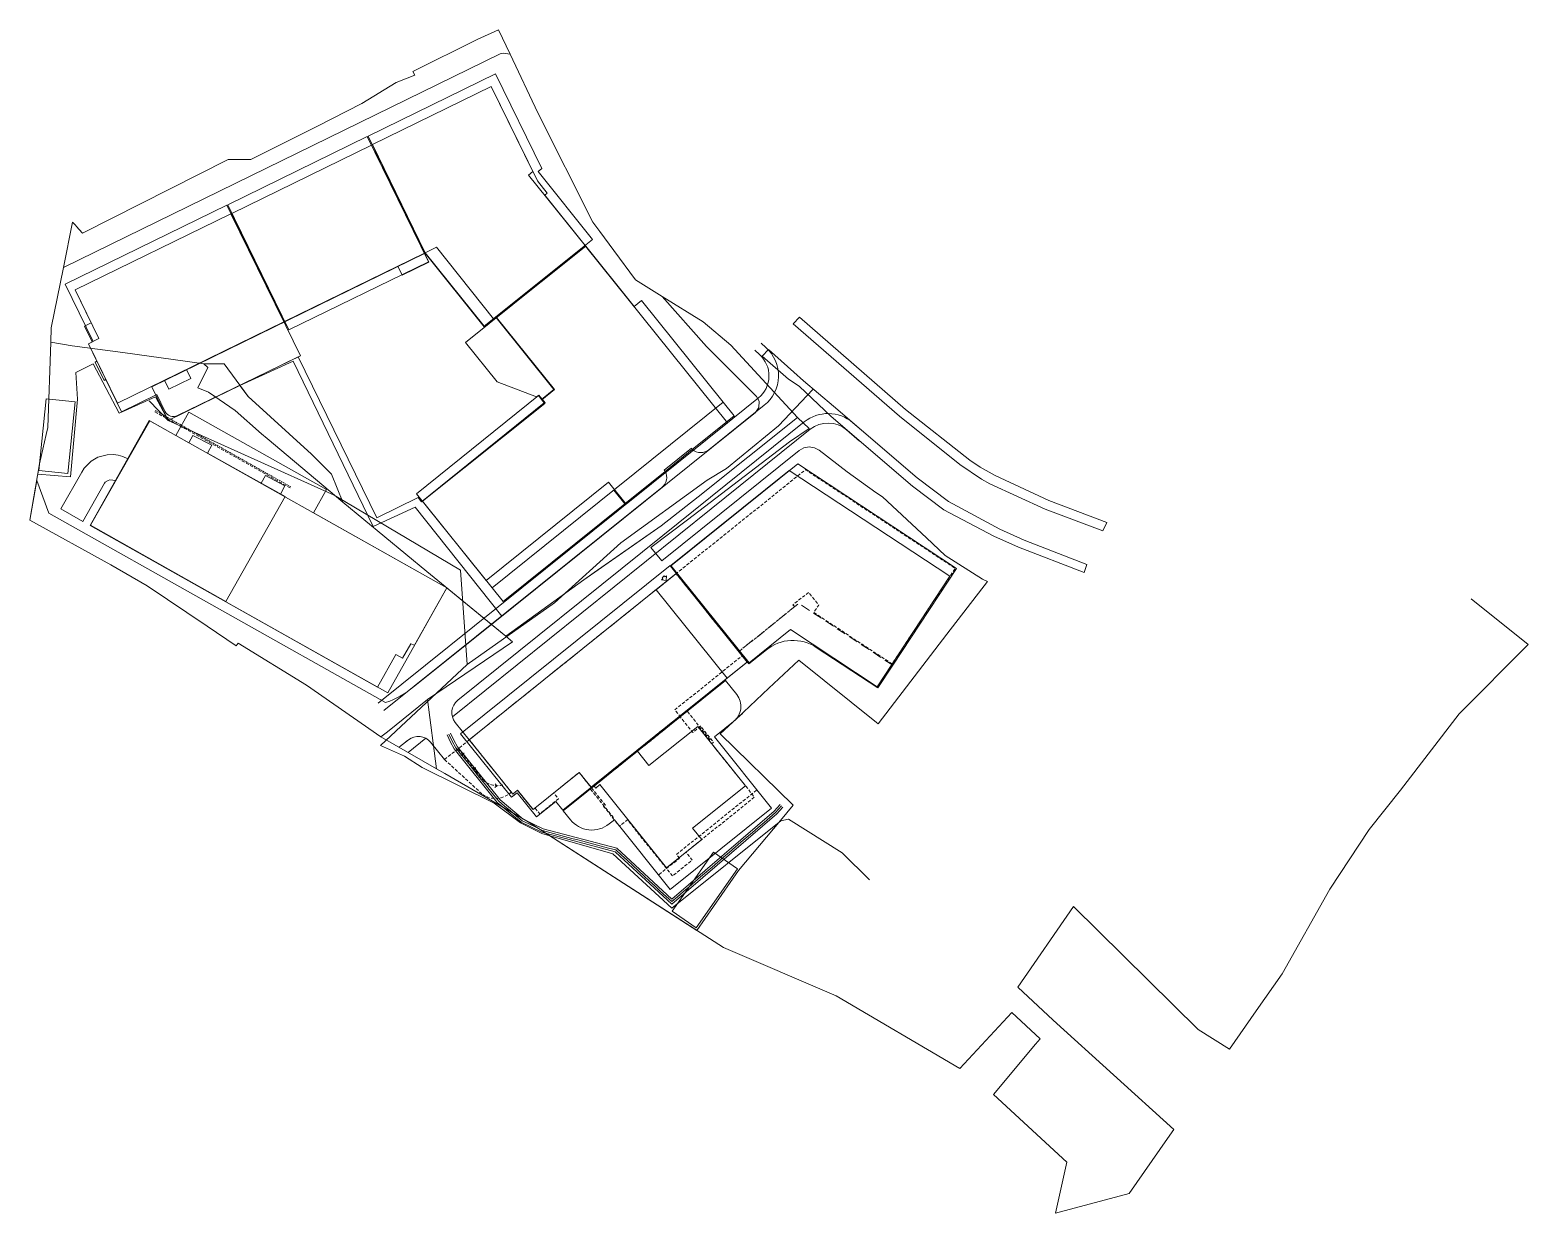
# Model space of a CAD drawing. Header units: metres. Extents: x 7511863 to 7512099, y 4692231 to 4692418.
import ezdxf

# ---------------------------------------------------------------- set-up
doc = ezdxf.new("R2010")
doc.units = ezdxf.units.M
for name, pattern in [('DASHED', [0.75, 0.5, -0.25]), ('DASHED2', [0.375, 0.25, -0.125]), ('Long Dashed', [2645.833254, 1587.499976, -1058.333278])]:
    doc.linetypes.add(name, pattern=pattern)
doc.layers.get('0').update_dxf_attribs({"lineweight": 0})
for name, color, linetype, lineweight in [('0_Pen_No__8', 14, 'Continuous', 0), ('2D Drafting - General_Pen_No__101', 252, 'Continuous', 0), ('2D Drafting - General_Pen_No__102', 254, 'Continuous', 0), ('2D Drafting - General_Pen_No__75', 6, 'Continuous', 0), ('A - Bodrumi -1 Polyline_Pen_No__23', 103, 'Continuous', 0), ('A - Bodrumi -2 Polyline_Pen_No__75', 4, 'Continuous', 0), ('A - Fill zone_Pen_No__2', 8, 'Continuous', 0), ('A - Kati karakteristik polyline_Pen_No__8', 5, 'Continuous', 0), ('A - Parcelat_Pen_No__102', 254, 'Continuous', 0), ('A - Perdhesa Polyine_Pen_No__6', 1, 'Continuous', 0), ('A - Zonimi_Pen_No__161', 251, 'Continuous', 0), ('asslllallti betimi', 5, 'Continuous', 0), ('Drawing & Figure_Pen_No__102', 254, 'Continuous', 0), ('Drawing & Figure_Pen_No__2', 8, 'Continuous', 0), ('Drawing & Figure_Pen_No__5', 161, 'Continuous', 0), ('Drawing & Figure_Pen_No__7', 7, 'Continuous', 0), ('Drawing & Figure_Pen_No__82', 253, 'Continuous', 0), ('leja xeni', 1, 'Continuous', 0), ('llg betimi themelet', 97, 'Continuous', 0), ('Muret', 7, 'Continuous', 0), ('objekti -xeni muri', 4, 'Continuous', 0), ('objekti xeni terasa', 237, 'Continuous', 0), ('Parcela Baze', 7, 'Continuous', 0), ('Parcela Fqinje', 251, 'Continuous', 0), ('pilotat ri betimi projekt pl', 14, 'Continuous', 0), ('profili', 210, 'Continuous', 0), ('rregullimi', 1, 'Continuous', 0), ('Themel pllaka o3 ferizaj', 30, 'Continuous', 0), ('vija e lejes ndertimore', 3, 'Continuous', 0)]:
    doc.layers.add(name, color=color, linetype=linetype, lineweight=lineweight)

msp = doc.modelspace()

# ---------------------------------------------------------------- linework, layer by layer
at = {"color": 1}
for points in [[(7511864.23, 4692348.59), (7511868.79, 4692348.14), (7511869.93, 4692359.46), (7511865.37, 4692359.91)], [(7511964.24, 4692279.01), (7511967.99, 4692276.38), (7511974.52, 4692285.7), (7511970.76, 4692288.32)]]:
    msp.add_lwpolyline(points, close=True, dxfattribs=at)
at = {"layer": '0_Pen_No__8', "color": 14, "linetype": 'ByBlock', "flags": 128}
msp.add_lwpolyline([(7511951.9, 4692332.48), (7511950.25, 4692331.33), (7511937.96, 4692322.42), (7511939.02, 4692321.55), (7511925.6, 4692312.43), (7511927.02, 4692301.51), (7511928.33, 4692300.75), (7511941.46, 4692293.1), (7511951.12, 4692286.89), (7511968.09, 4692275.96), (7511974.71, 4692285.41), (7511981.33, 4692293.35), (7511983.33, 4692295.73), (7511971.82, 4692307.01), (7511974.51, 4692309.47), (7511975.33, 4692310.25)], dxfattribs=at)
at = {"layer": '2D Drafting - General_Pen_No__101', "color": 252, "linetype": 'Continuous', "flags": 128}
msp.add_lwpolyline([(7511982.72, 4692348.61), (7511964.02, 4692333.58), (7511976.36, 4692318.22), (7511982.89, 4692323.47), (7511996.59, 4692314.45), (7512008.08, 4692331.91)], close=True, dxfattribs=at)
at = {"layer": '2D Drafting - General_Pen_No__102', "color": 254, "linetype": 'DASHED'}
for points in [[(7511932.17, 4692306.08), (7511928.28, 4692302.95), (7511934.27, 4692297.46, 0.359988), (7511938.81, 4692297.82)], [(7511930.42, 4692304.67), (7511934.31, 4692299.83, 0.328425), (7511937.79, 4692299.09)]]:
    msp.add_lwpolyline(points, format="xyb", dxfattribs=at)
at = {"layer": '2D Drafting - General_Pen_No__102', "color": 254, "linetype": 'Continuous'}
for points in [[(7511931.26, 4692303.63), (7511931.3, 4692304.03)], [(7511931.26, 4692303.63), (7511930.86, 4692303.67)], [(7511933.14, 4692301.28), (7511933.19, 4692301.68)], [(7511933.14, 4692301.28), (7511932.75, 4692301.32)], [(7511936.52, 4692298.83), (7511936.23, 4692298.55)], [(7511936.52, 4692298.83), (7511936.25, 4692299.12)]]:
    msp.add_lwpolyline(points, dxfattribs=at)
at = {"layer": '2D Drafting - General_Pen_No__75', "color": 6, "linetype": 'DASHED'}
for points in [[(7511970.23, 4692306.05), (7511966.59, 4692310.58)], [(7511954.94, 4692293.78), (7511951.31, 4692298.3)], [(7511962.16, 4692284.79), (7511965.36, 4692287.36), (7511964.88, 4692287.95), (7511977.59, 4692298.16)]]:
    msp.add_lwpolyline(points, dxfattribs=at)
at = {"layer": 'A - Bodrumi -1 Polyline_Pen_No__23', "linetype": 'Continuous'}
for points in [[(7511916.22, 4692401.42), (7511925.22, 4692383), (7511934.52, 4692371.38), (7511951.63, 4692385.09), (7511943.04, 4692395.82), (7511943.65, 4692396.31), (7511936.34, 4692411.25)], [(7511903.03, 4692372.15), (7511925.09, 4692382.93), (7511916.74, 4692400), (7511894.69, 4692389.22)], [(7511902.89, 4692372.09), (7511876.61, 4692359.24), (7511872.03, 4692368.63), (7511873.69, 4692369.44), (7511869.93, 4692377.13), (7511894.55, 4692389.16)]]:
    msp.add_lwpolyline(points, close=True, dxfattribs=at)
at = {"layer": 'A - Bodrumi -2 Polyline_Pen_No__75', "linetype": 'Continuous'}
msp.add_lwpolyline([(7511903.69, 4692370.8), (7511925.74, 4692381.58), (7511916.08, 4692401.35), (7511894.03, 4692390.57)], close=True, dxfattribs=at)
msp.add_lwpolyline([(7511905.51, 4692366.74), (7511886.12, 4692357.27, -0.414214), (7511884.12, 4692357.96), (7511882.82, 4692360.61), (7511877.27, 4692357.89), (7511872.03, 4692368.63), (7511872.79, 4692369), (7511868.38, 4692378.03), (7511893.89, 4692390.5)], format="xyb", close=True, dxfattribs=at)
at = {"layer": 'A - Bodrumi -2 Polyline_Pen_No__75', "linetype": 'Continuous', "elevation": 617.94}
msp.add_lwpolyline([(7511925.2, 4692382.93), (7511882.03, 4692361.83), (7511884.62, 4692356.53), (7511905.15, 4692366.56), (7511917.57, 4692341.15), (7511924.12, 4692344.35), (7511924.65, 4692343.68), (7511944.02, 4692359.29), (7511943.59, 4692359.82), (7511945.54, 4692361.39), (7511936.39, 4692372.82), (7511934.52, 4692371.31)], close=True, dxfattribs=at)
at = {"layer": 'A - Bodrumi -2 Polyline_Pen_No__75', "linetype": 'Continuous', "elevation": 618.11}
msp.add_lwpolyline([(7511944.09, 4692359.21), (7511924.82, 4692343.74), (7511934.84, 4692331.25), (7511954.15, 4692346.76), (7511956.93, 4692343.3), (7511972.94, 4692356.16), (7511950.55, 4692384.04), (7511931.61, 4692368.8), (7511936.56, 4692362.6), (7511942.78, 4692360.22), (7511943.16, 4692360.52), (7511944.16, 4692359.27), (7511944.09, 4692359.21)], dxfattribs=at)
at = {"layer": 'A - Fill zone_Pen_No__2', "color": 8, "linetype": 'Continuous', "flags": 128}
msp.add_lwpolyline([(7511961.68, 4692329.78), (7511964.84, 4692332.32), (7511976.05, 4692318.36), (7511972.89, 4692315.83)], close=True, dxfattribs=at)
at = {"layer": 'A - Kati karakteristik polyline_Pen_No__8', "linetype": 'Continuous'}
for points in [[(7511925.22, 4692383), (7511926.99, 4692383.86), (7511936.02, 4692372.58), (7511950.46, 4692384.15), (7511944.09, 4692392.11), (7511944.48, 4692392.42), (7511942.94, 4692394.34), (7511935.65, 4692409.25), (7511916.88, 4692400.07)], [(7511903.03, 4692372.15), (7511920.91, 4692380.89), (7511921.61, 4692379.45), (7511925.79, 4692381.49), (7511916.74, 4692400), (7511894.69, 4692389.22)], [(7511876.61, 4692359.24), (7511884.03, 4692362.86), (7511884.73, 4692361.43), (7511888.23, 4692363.14), (7511887.53, 4692364.58), (7511902.89, 4692372.09), (7511894.55, 4692389.16), (7511869.93, 4692377.13), (7511872.48, 4692371.91), (7511871.4, 4692371.39), (7511872.61, 4692368.92), (7511872.03, 4692368.63), (7511873.39, 4692365.85), (7511873.12, 4692365.71), (7511874.52, 4692362.84), (7511874.79, 4692362.97)]]:
    msp.add_lwpolyline(points, close=True, dxfattribs=at)
at = {"layer": 'A - Parcelat_Pen_No__102', "color": 254, "linetype": 'Long Dashed', "flags": 128}
msp.add_lwpolyline([(7511968.09, 4692275.96), (7511974.71, 4692285.41), (7511981.33, 4692293.35), (7511983.33, 4692295.73), (7511971.82, 4692307.01), (7511974.51, 4692309.47), (7511979.51, 4692314.21), (7511984.22, 4692318.67), (7511996.48, 4692308.81), (7511996.73, 4692308.59), (7512007.6, 4692322.74), (7512014, 4692331.06), (7512013.22, 4692331.47), (7512007.31, 4692335.19), (7512004.36, 4692337.95), (7511997.43, 4692344.43), (7511996.38, 4692345.13), (7511991.84, 4692348.39), (7511987.41, 4692351.8), (7511986.67, 4692352.2), (7511985.84, 4692352.34), (7511985.01, 4692352.19), (7511984.28, 4692351.78), (7511962.6, 4692334.36), (7511960.84, 4692336.46), (7511966.63, 4692340.81), (7511982.77, 4692353.15), (7511985.85, 4692355.25), (7511984.02, 4692356.97), (7511968.34, 4692344.46), (7511962.5, 4692339.88), (7511950.25, 4692331.33), (7511937.96, 4692322.42), (7511939.02, 4692321.55), (7511925.6, 4692312.43), (7511927.02, 4692301.51), (7511928.33, 4692300.75), (7511941.46, 4692293.1), (7511951.12, 4692286.89)], close=True, dxfattribs=at)
at = {"layer": 'A - Perdhesa Polyine_Pen_No__6', "linetype": 'Continuous'}
for points in [[(7511916.88, 4692400.07), (7511925.22, 4692383), (7511934.52, 4692371.38), (7511950.46, 4692384.15), (7511941.55, 4692395.27), (7511942.22, 4692395.81), (7511935.65, 4692409.25)], [(7511916.88, 4692400.07), (7511925.22, 4692383), (7511934.52, 4692371.38), (7511950.46, 4692384.15), (7511941.55, 4692395.27), (7511942.22, 4692395.81), (7511935.65, 4692409.25)], [(7511903.03, 4692372.15), (7511925.09, 4692382.93), (7511916.74, 4692400), (7511894.69, 4692389.22)], [(7511903.03, 4692372.15), (7511925.09, 4692382.93), (7511916.74, 4692400), (7511894.69, 4692389.22)], [(7511902.89, 4692372.09), (7511876.62, 4692359.24), (7511872.03, 4692368.63), (7511873.69, 4692369.44), (7511869.93, 4692377.13), (7511894.55, 4692389.16)]]:
    msp.add_lwpolyline(points, close=True, dxfattribs=at)
at = {"layer": 'A - Perdhesa Polyine_Pen_No__6', "linetype": 'Continuous', "elevation": 618.1}
msp.add_lwpolyline([(7511902.89, 4692372.09), (7511876.62, 4692359.24), (7511872.03, 4692368.63), (7511873.69, 4692369.44), (7511869.93, 4692377.13), (7511894.55, 4692389.16)], close=True, dxfattribs=at)
at = {"layer": 'A - Zonimi_Pen_No__161', "color": 251, "linetype": 'Continuous', "flags": 128}
msp.add_lwpolyline([(7511962.53, 4692331.32), (7511963.25, 4692331.25), (7511963.32, 4692331.97), (7511963.1, 4692331.79), (7511962.97, 4692331.96), (7511962.62, 4692331.68), (7511962.75, 4692331.51)], close=True, dxfattribs=at)
at = {"layer": 'asslllallti betimi', "color": 5, "linetype": 'Continuous', "flags": 128}
for points in [[(7511967.42, 4692351.95, 0.36859), (7511970.01, 4692351.87), (7511978.77, 4692358.9, 0.463122), (7511979.02, 4692368.05), (7511978.28, 4692368.71)], [(7511967.57, 4692351.83), (7511977.83, 4692360.07, 0.463122), (7511978.01, 4692366.93), (7511977.28, 4692367.59)], [(7511962.77, 4692338.35), (7511985.08, 4692356.28, -0.360659), (7511992.74, 4692356.16), (7511994.8, 4692354.4)], [(7511970.39, 4692342.54), (7511986.02, 4692355.11, -0.360659), (7511991.77, 4692355.02), (7511993.82, 4692353.26)], [(7511963.1, 4692348.47, -0.367312), (7511962.61, 4692345.93), (7511918.71, 4692310.68)], [(7511932.17, 4692306.08), (7511929.98, 4692308.81, -0.414212), (7511930.37, 4692312.33), (7511931.75, 4692313.44)], [(7511928.28, 4692302.95), (7511926.08, 4692305.68, 0.414212), (7511922.57, 4692306.06), (7511921.18, 4692304.95)]]:
    msp.add_lwpolyline(points, format="xyb", dxfattribs=at)
for points in [[(7511963.18, 4692348.31), (7511917.77, 4692311.85)], [(7511970.39, 4692342.54), (7511929.52, 4692309.72)], [(7511962.77, 4692338.35), (7511930.37, 4692312.33)], [(7511925.3, 4692306.33), (7511922.51, 4692304.09)], [(7511922.58, 4692306.07), (7511922.24, 4692305.79)]]:
    msp.add_lwpolyline(points, dxfattribs=at)
at = {"layer": 'Drawing & Figure_Pen_No__102', "color": 254, "linetype": 'Long Dashed', "flags": 128}
msp.add_lwpolyline([(7512090.4, 4692328.33), (7512099.37, 4692321.11), (7512088.47, 4692310.15), (7512079.23, 4692298.12), (7512074.26, 4692291.93), (7512068.06, 4692282.5), (7512060.54, 4692269.09), (7512056.44, 4692263.27), (7512052.22, 4692257.2), (7512047.3, 4692260.3), (7512027.58, 4692279.73), (7512018.78, 4692266.98), (7512024.36, 4692261.8), (7512043.43, 4692244.53), (7512042.43, 4692243.09), (7512036.41, 4692234.41), (7512024.73, 4692231.33), (7512026.54, 4692239.37), (7512014.95, 4692250.06), (7512021.6, 4692257.99), (7512022.31, 4692258.85), (7512017.87, 4692262.99), (7512009.67, 4692254.17), (7511990.14, 4692265.63), (7511972.31, 4692273.25), (7511941.46, 4692293.1), (7511928.33, 4692300.75), (7511927.02, 4692301.51), (7511918.21, 4692306.55), (7511919.27, 4692307.31), (7511925.6, 4692312.43), (7511939.02, 4692321.55), (7511937.96, 4692322.42), (7511950.25, 4692331.33), (7511962.5, 4692339.88), (7511968.34, 4692344.46), (7511984.02, 4692356.97), (7511985.85, 4692355.25)], dxfattribs=at)
at = {"layer": 'Drawing & Figure_Pen_No__2', "color": 8, "linetype": 'Continuous', "flags": 128}
for points in [[(7512032.23, 4692339.07), (7512023.12, 4692342.52), (7512014.39, 4692346.52), (7512013.08, 4692347.26), (7512009.66, 4692349.56), (7512000.14, 4692357.17), (7511983.35, 4692371.79), (7511984.33, 4692372.81), (7512001.08, 4692358.26), (7512011.22, 4692350.23), (7512012.83, 4692349.11), (7512015.2, 4692347.83), (7512023.72, 4692343.88), (7512032.86, 4692340.4)], [(7512029.69, 4692333.75), (7512029.27, 4692332.51), (7512018.91, 4692336.48), (7512015.04, 4692338.22), (7512007.12, 4692342.39), (7512002.15, 4692346.14), (7511989.31, 4692357.11), (7511984.28, 4692361.93), (7511982.59, 4692363.02), (7511978.44, 4692366.69), (7511979.44, 4692367.72), (7511983.42, 4692364.13), (7511984.97, 4692362.75), (7511989.67, 4692358.79), (7512002.93, 4692347.45), (7512007.88, 4692343.69), (7512015.95, 4692339.36), (7512019.8, 4692337.62)]]:
    msp.add_lwpolyline(points, close=True, dxfattribs=at)
at = {"layer": 'Drawing & Figure_Pen_No__5', "color": 161, "linetype": 'Continuous', "flags": 128}
msp.add_lwpolyline([(7511967.4, 4692351.94), (7511967.25, 4692352.13)], dxfattribs=at)
msp.add_lwpolyline([(7511967.4, 4692351.94), (7511967.25, 4692352.13)], dxfattribs=at)
at = {"layer": 'Drawing & Figure_Pen_No__7', "color": 7, "linetype": 'Continuous', "flags": 128}
for points in [[(7511972.27, 4692359.4), (7511974.01, 4692357.23)], [(7511967.4, 4692351.94), (7511974.01, 4692357.23)], [(7511962.95, 4692348.66), (7511967.25, 4692352.13)], [(7511962.95, 4692348.66), (7511967.25, 4692352.13)], [(7511956.73, 4692343.33), (7511963.1, 4692348.47)], [(7511963.1, 4692348.47), (7511962.95, 4692348.66)], [(7511963.1, 4692348.47), (7511962.95, 4692348.66)], [(7511956.73, 4692343.33), (7511955, 4692345.49)], [(7511937.51, 4692327.93), (7511935.78, 4692330.09)]]:
    msp.add_lwpolyline(points, dxfattribs=at)
at = {"layer": 'Drawing & Figure_Pen_No__82', "color": 253, "linetype": 'Continuous', "flags": 128}
for points in [[(7511935.78, 4692330.09), (7511972.27, 4692359.4), (7511959.39, 4692375.44), (7511958.22, 4692374.51), (7511950.57, 4692384.05), (7511936.5, 4692372.76), (7511945.65, 4692361.38), (7511943.64, 4692359.77), (7511943.12, 4692360.43), (7511923.85, 4692344.94)], [(7511935.52, 4692301.91), (7511939.06, 4692297.51), (7511939.8, 4692298.1), (7511942.25, 4692295.06), (7511949.54, 4692300.91), (7511951.41, 4692298.58), (7511958.65, 4692304.39), (7511961.39, 4692306.59), (7511963.95, 4692308.64), (7511965.31, 4692309.74), (7511976.05, 4692318.36), (7511964.84, 4692332.32), (7511932.17, 4692306.08)], [(7511951.9, 4692298.77), (7511952.15, 4692298.46), (7511952.81, 4692298.99), (7511963.35, 4692285.87), (7511968.9, 4692290.33), (7511967.45, 4692292.13), (7511975.78, 4692298.82), (7511972.83, 4692302.5), (7511968.25, 4692308.19), (7511960.56, 4692302.01), (7511958.74, 4692304.27), (7511952.56, 4692299.3)]]:
    msp.add_lwpolyline(points, close=True, dxfattribs=at)
for points in [[(7511972.27, 4692359.4), (7511974.01, 4692357.23)], [(7511967.4, 4692351.94), (7511974.01, 4692357.23)], [(7511967.4, 4692351.94), (7511963.1, 4692348.47)], [(7511937.51, 4692327.93), (7511956.73, 4692343.33), (7511963.1, 4692348.47)]]:
    msp.add_lwpolyline(points, dxfattribs=at)
at = {"layer": 'Drawing & Figure_Pen_No__82', "color": 253, "linetype": 'DASHED', "flags": 128}
for points in [[(7511964.96, 4692332.41), (7511974.85, 4692320.09), (7511983.55, 4692327.08), (7511983.3, 4692327.39), (7511985.75, 4692329.36), (7511987.36, 4692327.36), (7511986.59, 4692326.18), (7511998.95, 4692318.05), (7512008.91, 4692333.16), (7511985.27, 4692348.73)], [(7511952.95, 4692299.81), (7511951.41, 4692298.58), (7511949.54, 4692300.91), (7511945.52, 4692297.69), (7511946.27, 4692296.75), (7511943.31, 4692294.37), (7511942.56, 4692295.31), (7511942.25, 4692295.06), (7511939.8, 4692298.1), (7511939.06, 4692297.51), (7511932.17, 4692306.08), (7511964.84, 4692332.32), (7511975.27, 4692319.34), (7511964.63, 4692310.79), (7511965.41, 4692309.82)], [(7511965.31, 4692309.54), (7511965.5, 4692309.7), (7511967.48, 4692307.24), (7511968.72, 4692308.24), (7511970.76, 4692305.71), (7511970.45, 4692305.46), (7511977.22, 4692297.02), (7511966.39, 4692288.32), (7511967.39, 4692287.07), (7511964.27, 4692284.56), (7511957.15, 4692293.43), (7511955.9, 4692292.43), (7511953.4, 4692295.55), (7511953.67, 4692295.77), (7511951.51, 4692298.46)]]:
    msp.add_lwpolyline(points, close=True, dxfattribs=at)
at = {"layer": 'leja xeni', "flags": 128}
msp.add_lwpolyline([(7511881.64, 4692356.48), (7511872.33, 4692339.92), (7511917.71, 4692314.41), (7511920.6, 4692319.56), (7511921.64, 4692318.97), (7511922.97, 4692321.23), (7511923.53, 4692321), (7511928.63, 4692330.07)], close=True, dxfattribs=at)
msp.add_lwpolyline([(7511881.64, 4692356.48), (7511872.33, 4692339.92), (7511917.71, 4692314.41), (7511920.6, 4692319.56), (7511921.64, 4692318.97), (7511922.97, 4692321.23), (7511923.53, 4692321), (7511928.63, 4692330.07)], close=True, dxfattribs=at)
at = {"layer": 'llg betimi themelet', "linetype": 'Continuous', "elevation": 618.2, "flags": 128}
msp.add_lwpolyline([(7511930.78, 4692307.02), (7511938.83, 4692297), (7511939.73, 4692297.72), (7511942.79, 4692293.9), (7511945.84, 4692296.34), (7511946.93, 4692294.97), (7511972.47, 4692315.48), (7511976.09, 4692318.39), (7511963.88, 4692333.6)], close=True, dxfattribs=at)
msp.add_lwpolyline([(7511948.15, 4692293.45, 0.414214), (7511954.27, 4692292.79), (7511955.09, 4692293.44), (7511963.93, 4692282.44), (7511979.91, 4692295.27), (7511970.88, 4692306.52), (7511973.92, 4692308.96, 0.414214), (7511974.42, 4692313.21), (7511972.64, 4692315.43), (7511947.02, 4692294.86)], format="xyb", close=True, dxfattribs=at)
at = {"layer": 'Muret'}
msp.add_lwpolyline([(7511872.33, 4692339.92), (7511876.3, 4692346.98), (7511875.89, 4692347.1), (7511875.44, 4692347.11), (7511875.15, 4692347.04), (7511874.7, 4692346.74), (7511874.57, 4692346.59), (7511871.18, 4692340.57), (7511867.69, 4692342.53), (7511870.98, 4692348.37), (7511871.35, 4692348.96), (7511872.46, 4692350.07), (7511873.55, 4692350.7), (7511875.02, 4692351.1), (7511876.02, 4692351.13), (7511876.74, 4692351.03), (7511877.47, 4692350.83), (7511878.26, 4692350.47), (7511881.64, 4692356.48), (7511885.83, 4692354.13), (7511887.91, 4692357.84), (7511909.66, 4692345.61), (7511907.58, 4692341.9), (7511928.63, 4692330.07), (7511919.32, 4692313.51), (7511872.33, 4692339.92)], dxfattribs=at)
at = {"layer": 'objekti -xeni muri', "color": 4, "linetype": 'DASHED2', "elevation": 625.51, "flags": 128}
msp.add_lwpolyline([(7511903.99, 4692346.03), (7511882.61, 4692358.07)], dxfattribs=at)
at = {"layer": 'objekti xeni terasa', "linetype": 'DASHED', "elevation": 625.51, "flags": 128}
msp.add_lwpolyline([(7511903.9, 4692345.86), (7511882.51, 4692357.9)], dxfattribs=at)
at = {"layer": 'objekti xeni terasa', "elevation": 625.03, "flags": 128}
for points in [[(7511899.98, 4692347.82), (7511899.3, 4692346.61)], [(7511903.08, 4692346.17), (7511899.98, 4692347.82)], [(7511903.08, 4692346.17), (7511902.36, 4692344.89)]]:
    msp.add_lwpolyline(points, dxfattribs=at)
at = {"layer": 'Parcela Baze', "flags": 128}
for points in [[(7511938.62, 4692414.35), (7511937.58, 4692414.51), (7511937.07, 4692414.44), (7511868.09, 4692380.67), (7511869.53, 4692387.82), (7511869.84, 4692387.49), (7511870.03, 4692387.28), (7511870.1, 4692387.2), (7511871.08, 4692386.11), (7511894.09, 4692397.75), (7511897.7, 4692397.71), (7511908.12, 4692402.95), (7511915.23, 4692406.59), (7511920.63, 4692409.87), (7511923.58, 4692411.06), (7511923.28, 4692411.65), (7511933.43, 4692416.69), (7511936.8, 4692418.19), (7511938.62, 4692414.35)], [(7511868.09, 4692380.67), (7511937.07, 4692414.44), (7511937.58, 4692414.51), (7511938.62, 4692414.35), (7511942.99, 4692405.12), (7511951.69, 4692387.85), (7511952.79, 4692386.36), (7511954.99, 4692383.38), (7511958.42, 4692378.74), (7511962.66, 4692376.1), (7511969.66, 4692368.19), (7511977.52, 4692360.32), (7511977.96, 4692359.55), (7511977.93, 4692358.58), (7511977.37, 4692357.78), (7511935.68, 4692324.29), (7511925.49, 4692332.64), (7511912.21, 4692343.58), (7511910.41, 4692348.04), (7511907.29, 4692351.18), (7511897.25, 4692360.27), (7511893.47, 4692365.43), (7511890.29, 4692365.44), (7511887.7, 4692365.8), (7511877.46, 4692367.22), (7511869.46, 4692368.28), (7511866.08, 4692368.87), (7511866.16, 4692371.13), (7511868.09, 4692380.67)], [(7511868.09, 4692380.67), (7511937.07, 4692414.44), (7511937.58, 4692414.51), (7511938.62, 4692414.35), (7511942.99, 4692405.12), (7511951.69, 4692387.85), (7511952.79, 4692386.36), (7511954.99, 4692383.38), (7511958.42, 4692378.74), (7511962.66, 4692376.1), (7511969.66, 4692368.19), (7511977.52, 4692360.32), (7511977.96, 4692359.55), (7511977.93, 4692358.58), (7511977.37, 4692357.78), (7511935.68, 4692324.29), (7511925.49, 4692332.64), (7511912.21, 4692343.58), (7511910.41, 4692348.04), (7511907.29, 4692351.18), (7511897.25, 4692360.27), (7511893.47, 4692365.43), (7511890.29, 4692365.44), (7511887.7, 4692365.8), (7511877.46, 4692367.22), (7511869.46, 4692368.28), (7511866.08, 4692368.87), (7511866.16, 4692371.13), (7511868.09, 4692380.67)], [(7511935.68, 4692324.29), (7511977.37, 4692357.78), (7511977.93, 4692358.58), (7511977.96, 4692359.55), (7511977.52, 4692360.32), (7511969.66, 4692368.19), (7511962.66, 4692376.1), (7511969.12, 4692372.1), (7511973.49, 4692368.39), (7511984.02, 4692356.97), (7511968.34, 4692344.46), (7511962.5, 4692339.88), (7511951.9, 4692332.48), (7511950.25, 4692331.33), (7511937.96, 4692322.42), (7511935.68, 4692324.29)], [(7511971.82, 4692307.01), (7511983.33, 4692295.73), (7511981.33, 4692293.35), (7511974.71, 4692285.41), (7511968.09, 4692275.96), (7511951.12, 4692286.89), (7511941.46, 4692293.1), (7511928.33, 4692300.75), (7511927.02, 4692301.51), (7511925.6, 4692312.43), (7511939.02, 4692321.55), (7511937.96, 4692322.42), (7511950.25, 4692331.33), (7511962.5, 4692339.88), (7511968.34, 4692344.46), (7511984.02, 4692356.97), (7511985.85, 4692355.25), (7511982.77, 4692353.15), (7511966.63, 4692340.81), (7511960.84, 4692336.46), (7511962.6, 4692334.36), (7511984.28, 4692351.78), (7511985.01, 4692352.19), (7511985.84, 4692352.34), (7511986.67, 4692352.2), (7511987.41, 4692351.8), (7511991.84, 4692348.39), (7511996.38, 4692345.13), (7511997.43, 4692344.43), (7512004.36, 4692337.95), (7512007.31, 4692335.19), (7512013.22, 4692331.47), (7512014, 4692331.06), (7512007.6, 4692322.74), (7511996.73, 4692308.59), (7511996.48, 4692308.81), (7511984.22, 4692318.67), (7511979.51, 4692314.21), (7511974.51, 4692309.47), (7511971.82, 4692307.01)], [(7511863.88, 4692347.02), (7511865.81, 4692341.87), (7511892.39, 4692326.93), (7511918.96, 4692311.99), (7511919.62, 4692312.19), (7511920.13, 4692312.4), (7511921.29, 4692312.97), (7511922.18, 4692313.5), (7511923.4, 4692314.43), (7511924.65, 4692315.43), (7511935.68, 4692324.29), (7511937.96, 4692322.42), (7511939.02, 4692321.55), (7511925.6, 4692312.43), (7511919.27, 4692307.31), (7511918.21, 4692306.55), (7511906.48, 4692314.72), (7511895.71, 4692321.36), (7511895.38, 4692320.91), (7511890.79, 4692324.02), (7511881.31, 4692330.4), (7511875.6, 4692333.7), (7511862.81, 4692340.78), (7511863.88, 4692347.02)]]:
    msp.add_lwpolyline(points, dxfattribs=at)
at = {"layer": 'Parcela Fqinje', "flags": 128}
msp.add_lwpolyline([(7511925.49, 4692332.64), (7511937.96, 4692322.42), (7511939.02, 4692321.55), (7511925.6, 4692312.43), (7511919.27, 4692307.31), (7511918.21, 4692306.55), (7511906.48, 4692314.72), (7511895.71, 4692321.36), (7511895.38, 4692320.91), (7511890.79, 4692324.02), (7511881.31, 4692330.4), (7511875.6, 4692333.7), (7511862.81, 4692340.78), (7511864.33, 4692349.68), (7511865.36, 4692354.29), (7511865.61, 4692355.39), (7511866.08, 4692368.87), (7511869.46, 4692368.28), (7511877.46, 4692367.22), (7511887.7, 4692365.8), (7511890.29, 4692365.44), (7511890.88, 4692364.85), (7511889.34, 4692361.68), (7511891, 4692360.96), (7511895.2, 4692358.1), (7511899.38, 4692354.42), (7511900.26, 4692353.64), (7511912.21, 4692343.58), (7511925.49, 4692332.64)], dxfattribs=at)
at = {"layer": 'pilotat ri betimi projekt pl', "flags": 128}
for points in [[(7511928.68, 4692306.86), (7511929.2, 4692305.72), (7511929.81, 4692304.63), (7511936.61, 4692296.17), (7511940.35, 4692293.04), (7511943.65, 4692291.46), (7511955.21, 4692288.4), (7511964.15, 4692280.11), (7511980.76, 4692294.37), (7511981.7, 4692295.45)], [(7511981.48, 4692295.64), (7511980.55, 4692294.58), (7511979.64, 4692293.8), (7511978.73, 4692293.02), (7511977.82, 4692292.23), (7511976.9, 4692291.45), (7511975.99, 4692290.67), (7511975.08, 4692289.89), (7511974.17, 4692289.11), (7511973.26, 4692288.33), (7511972.35, 4692287.55), (7511971.44, 4692286.76), (7511970.53, 4692285.98), (7511969.62, 4692285.2), (7511968.71, 4692284.42), (7511967.8, 4692283.64), (7511966.89, 4692282.86), (7511965.98, 4692282.07), (7511965.07, 4692281.29), (7511964.16, 4692280.51), (7511963.28, 4692281.33), (7511962.4, 4692282.14), (7511961.52, 4692282.96), (7511960.64, 4692283.77), (7511959.76, 4692284.59), (7511958.88, 4692285.4), (7511958, 4692286.22), (7511957.12, 4692287.04), (7511956.23, 4692287.85), (7511955.35, 4692288.67), (7511954.19, 4692288.97), (7511953.03, 4692289.28), (7511951.87, 4692289.59), (7511950.71, 4692289.9), (7511949.55, 4692290.2), (7511948.39, 4692290.51), (7511947.23, 4692290.82), (7511946.07, 4692291.12), (7511944.91, 4692291.43), (7511943.75, 4692291.74), (7511942.67, 4692292.26), (7511941.59, 4692292.78), (7511940.51, 4692293.3), (7511939.59, 4692294.07), (7511938.67, 4692294.84), (7511937.75, 4692295.61), (7511936.83, 4692296.38), (7511936.08, 4692297.31), (7511935.32, 4692298.25), (7511934.57, 4692299.18), (7511933.82, 4692300.12), (7511933.07, 4692301.06), (7511932.32, 4692301.99), (7511931.57, 4692302.93), (7511930.82, 4692303.86), (7511930.06, 4692304.8), (7511929.47, 4692305.86), (7511928.95, 4692306.98)], [(7511929.22, 4692307.11), (7511929.74, 4692306), (7511930.31, 4692304.97), (7511937.04, 4692296.59), (7511940.67, 4692293.55), (7511943.86, 4692292.02), (7511955.5, 4692288.94), (7511964.16, 4692280.91), (7511980.34, 4692294.79), (7511981.25, 4692295.84)]]:
    msp.add_lwpolyline(points, dxfattribs=at)
at = {"layer": 'profili', "flags": 128}
for points in [[(7511986.41, 4692361.39), (7511980.99, 4692355.68), (7511972.81, 4692348.93), (7511969.75, 4692347.06), (7511956.13, 4692337.16), (7511945.65, 4692327.71), (7511931.85, 4692317.96), (7511918.14, 4692305.19), (7511921.96, 4692303.47), (7511924.72, 4692301.69), (7511936.12, 4692296.06), (7511940.25, 4692292.94), (7511943.64, 4692291.27), (7511954.84, 4692288.07), (7511964.19, 4692279.48), (7511981.36, 4692293.25), (7511982.61, 4692293.54), (7511991.07, 4692288.24), (7511995.4, 4692283.98)], [(7511881.63, 4692359.59), (7511884.62, 4692356.53), (7511910.87, 4692344.71), (7511930.8, 4692332.86), (7511931.85, 4692317.96)]]:
    msp.add_lwpolyline(points, dxfattribs=at)
at = {"layer": 'rregullimi', "flags": 128}
for points in [[(7511890.88, 4692364.85), (7511890.29, 4692365.44), (7511887.7, 4692365.8), (7511877.46, 4692367.22), (7511869.46, 4692368.28), (7511866.08, 4692368.87), (7511865.61, 4692355.39), (7511865.36, 4692354.29), (7511864.33, 4692349.68), (7511864.05, 4692348.04), (7511869.23, 4692347.59), (7511870.32, 4692359.88), (7511870.04, 4692364.07), (7511872.79, 4692365.44), (7511876.91, 4692357.65), (7511877.25, 4692357.82), (7511882.65, 4692360.22), (7511884.61, 4692356.53), (7511892.14, 4692360.18), (7511891, 4692360.96), (7511889.34, 4692361.68)], [(7511904.38, 4692365.85), (7511895.95, 4692362.04), (7511897.25, 4692360.27), (7511907.29, 4692351.18), (7511910.41, 4692348.04), (7511912.21, 4692343.58), (7511925.49, 4692332.64), (7511935.68, 4692324.29), (7511937.31, 4692325.6), (7511923.64, 4692342.8), (7511917.01, 4692339.74)]]:
    msp.add_lwpolyline(points, close=True, dxfattribs=at)
msp.add_lwpolyline([(7511864.05, 4692348.04), (7511869.23, 4692347.59), (7511870.32, 4692359.88), (7511870.04, 4692364.07), (7511872.79, 4692365.44), (7511876.91, 4692357.65), (7511877.25, 4692357.82), (7511882.65, 4692360.22), (7511884.61, 4692356.53), (7511892.14, 4692360.18), (7511895.95, 4692362.04), (7511904.38, 4692365.85), (7511917.01, 4692339.74), (7511923.64, 4692342.8), (7511937.31, 4692325.6)], dxfattribs=at)
at = {"layer": 'Themel pllaka o3 ferizaj', "elevation": 618.2, "flags": 128}
msp.add_lwpolyline([(7512009.13, 4692333.14), (7511999.07, 4692317.85), (7511996.7, 4692314.26), (7511986.97, 4692320.67, 0.158744), (7511982.97, 4692321.76, 0.158634), (7511979.09, 4692320.29), (7511976.34, 4692318.08), (7511974.78, 4692320.03), (7511963.94, 4692333.52), (7511984.04, 4692349.66)], format="xyb", close=True, dxfattribs=at)
at = {"layer": 'Themel pllaka o3 ferizaj', "linetype": 'DASHED', "ltscale": 3, "flags": 128}
msp.add_lwpolyline([(7511999.07, 4692317.85), (7511984.23, 4692327.62), (7511974.78, 4692320.03)], dxfattribs=at)
at = {"layer": 'vija e lejes ndertimore', "color": 1, "linetype": 'Continuous'}
msp.add_lwpolyline([(7511872.35, 4692339.96), (7511881.73, 4692356.46), (7511887.9, 4692353), (7511888.55, 4692354.15), (7511891.51, 4692352.59), (7511890.82, 4692351.33), (7511903.1, 4692344.48), (7511893.73, 4692327.92), (7511872.35, 4692339.96)], dxfattribs=at)
msp.add_lwpolyline([(7511872.35, 4692339.96), (7511881.73, 4692356.46), (7511887.9, 4692353), (7511888.55, 4692354.15), (7511891.51, 4692352.59), (7511890.82, 4692351.33), (7511903.1, 4692344.48), (7511893.73, 4692327.92), (7511872.35, 4692339.96)], dxfattribs=at)

doc.saveas('drawing.dxf')
